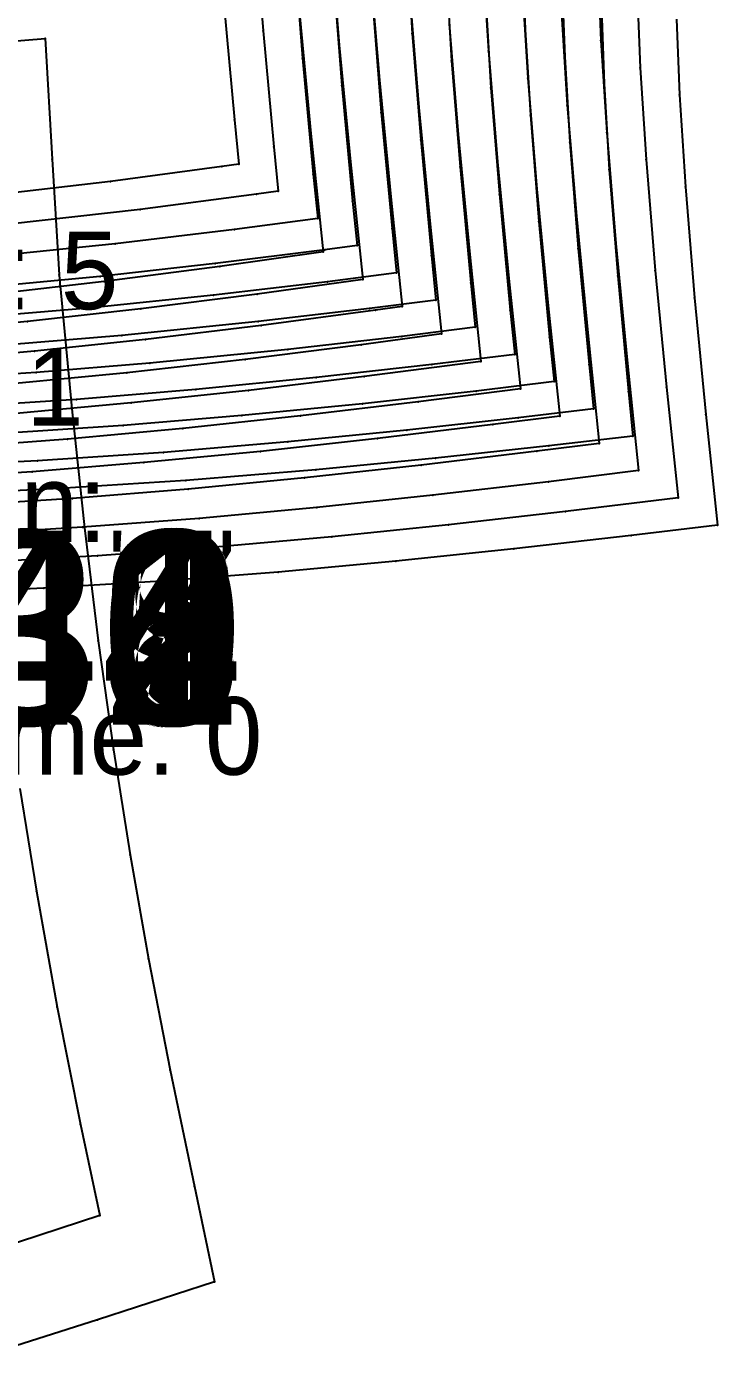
# Model space of a CAD drawing. Extents: x -2408 to 1029, y -526 to 2095.
# Drawn here: x 222 to 311.1, y 587.3 to 758.6 of the extents above; entities that cross this region are included whole.
import ezdxf

# ---------------------------------------------------------------- set-up
doc = ezdxf.new("R2010")
doc.units = 0
doc.layers.add('TEXT', color=7, linetype='Continuous')

# ---------------------------------------------------------------- blocks, each defined once
blk = doc.blocks.new(' -30')
at = {"layer": '1'}
blk.add_lwpolyline([(-163.454082, 298.815083), (-162.016418, 283.780372), (-160.436096, 268.558598), (-173.768204, 266.649445), (-188.667498, 264.712024), (-203.19989, 263.048262), (-216.107723, 261.813037), (-229.421255, 260.78349), (-243.263953, 259.962451), (-257.471019, 259.367945), (-272.871859, 258.980271), (-288.252151, 258.829027), (-303.657875, 258.883488), (-319.057422, 259.1144), (-334.458205, 259.495196), (-349.768717, 259.996987)], dxfattribs=at)
at = {"layer": '14'}
blk.add_lwpolyline([(-173.270542, 300.511935), (-171.882557, 285.575774), (-171.312866, 279.854584), (-173.497036, 279.543347), (-187.889222, 277.624262), (-204.537502, 275.677619), (-215.577614, 274.602795), (-228.63946, 273.564135), (-243.901694, 272.646423), (-259.179873, 272.019393), (-274.610629, 271.65346), (-291.307569, 271.525076), (-306.589246, 271.6156), (-321.870087, 271.876495), (-337.149428, 272.281161), (-352.426916, 272.803001)], dxfattribs=at)
at = {"layer": '2'}
for p in [(-171.312866, 279.854584), (-160.436096, 268.558598)]:
    blk.add_point(p, dxfattribs=at)
at = {"layer": '3'}
for p in [(-171.882557, 285.575774), (-162.016418, 283.780372), (-173.497036, 279.543347), (-187.889222, 277.624262), (-173.768204, 266.649445), (-188.667498, 264.712024)]:
    blk.add_point(p, dxfattribs=at)
blk = doc.blocks.new('0-30')
at = {"layer": '1'}
blk.add_lwpolyline([(121.456626, 429.819429), (136.678343, 431.063042), (137.558309, 415.479329), (138.502381, 400.570461), (138.607292, 398.990021), (138.588638, 399.184914), (140.105796, 383.328196), (141.745554, 367.991906), (143.528459, 353.397711), (145.486578, 339.360978), (147.62237, 325.828887), (149.988905, 312.443629), (152.790884, 298.070413), (155.928115, 283.08784), (158.508987, 270.793648), (143.423201, 265.894601), (128.920838, 261.314045)], dxfattribs=at)
at = {"layer": '14'}
blk.add_lwpolyline([(133.409665, 334.373531), (135.537461, 321.13922), (138.241789, 306.218899), (141.249564, 291.067394), (143.738632, 279.344997), (130.682196, 275.083931)], dxfattribs=at)
at = {"layer": '2'}
for p in [(136.678343, 431.063042), (138.607292, 398.990021), (143.738632, 279.344997), (158.508987, 270.793648)]:
    blk.add_point(p, dxfattribs=at)
at = {"layer": '3'}
for p in [(137.558309, 415.479329), (138.502381, 400.570461), (138.588638, 399.184914), (140.105796, 383.328196), (141.745554, 367.991906), (143.528459, 353.397711), (145.486578, 339.360978), (147.62237, 325.828887), (135.537461, 321.13922), (149.988905, 312.443629), (138.241789, 306.218899), (152.790884, 298.070413), (141.249564, 291.067394), (155.928115, 283.08784), (143.423201, 265.894601)]:
    blk.add_point(p, dxfattribs=at)
at = {"layer": '4'}
blk.add_point((138.588638, 399.184914), dxfattribs=at)
at = {"layer": '1'}
for s, p in [('Category: 5', (76.990826, 396.158981)), ('Quantity: 1', (76.990826, 381.158981)), ('Annotation: ', (76.990826, 366.158981)), ('Piece Name: 0', (76.990826, 336.158981))]:
    blk.add_text(s, height=10, dxfattribs=at).set_placement(p)
at = {"layer": 'TEXT', "color": 7}
blk.add_text('g09-30', height=25, dxfattribs=at).set_placement((58.23, 342.61))
blk = doc.blocks.new(' -31')
at = {"layer": '1'}
blk.add_lwpolyline([(-159.505086, 309.225532), (-158.364278, 295.179276), (-156.923783, 280.141077), (-155.34255, 264.988613), (-168.96676, 263.096227), (-183.940818, 261.203966), (-198.581317, 259.566592), (-212.384872, 258.273596), (-226.352458, 257.223109), (-240.336739, 256.419421), (-255.126157, 255.825471), (-270.164629, 255.467386), (-285.251046, 255.329408), (-300.293742, 255.386478), (-315.345961, 255.613307), (-330.384005, 255.985714), (-345.867439, 256.497014), (-360.898203, 257.092448)], dxfattribs=at)
at = {"layer": '14'}
blk.add_lwpolyline([(-169.285467, 310.702537), (-168.19054, 297.006751), (-166.80255, 282.070584), (-166.232853, 276.349373), (-169.030517, 275.960264), (-184.036003, 274.012092), (-200.913119, 272.094213), (-212.156456, 271.031151), (-227.563698, 269.864774), (-242.994224, 269.007249), (-258.438914, 268.43259), (-274.469515, 268.107542), (-290.377555, 268.028432), (-305.823296, 268.152585), (-321.267783, 268.447564), (-336.710409, 268.887078), (-352.150871, 269.444846)], dxfattribs=at)
at = {"layer": '2'}
for p in [(-166.232853, 276.349373), (-155.34255, 264.988613)]:
    blk.add_point(p, dxfattribs=at)
at = {"layer": '3'}
for p in [(-168.19054, 297.006751), (-158.364278, 295.179276), (-166.80255, 282.070584), (-156.923783, 280.141077), (-169.030517, 275.960264), (-184.036003, 274.012092), (-168.96676, 263.096227), (-183.940818, 261.203966), (-198.581317, 259.566592)]:
    blk.add_point(p, dxfattribs=at)
blk = doc.blocks.new('0-31')
at = {"layer": '1'}
blk.add_lwpolyline([(121.456626, 429.819429), (136.678343, 431.063042), (137.558309, 415.479329), (138.502381, 400.570461), (138.607292, 398.990021), (138.588638, 399.184914), (140.105796, 383.328196), (141.745554, 367.991906), (143.528459, 353.397711), (145.486578, 339.360978), (147.62237, 325.828887), (149.988905, 312.443629), (152.790884, 298.070413), (155.928115, 283.08784), (158.508987, 270.793648), (143.423201, 265.894601), (128.920838, 261.314045)], dxfattribs=at)
at = {"layer": '14'}
blk.add_lwpolyline([(133.409665, 334.373531), (135.537461, 321.13922), (138.241789, 306.218899), (141.249564, 291.067394), (143.738632, 279.344997), (130.682196, 275.083931)], dxfattribs=at)
at = {"layer": '2'}
for p in [(136.678343, 431.063042), (138.607292, 398.990021), (143.738632, 279.344997), (158.508987, 270.793648)]:
    blk.add_point(p, dxfattribs=at)
at = {"layer": '3'}
for p in [(137.558309, 415.479329), (138.502381, 400.570461), (138.588638, 399.184914), (140.105796, 383.328196), (141.745554, 367.991906), (143.528459, 353.397711), (145.486578, 339.360978), (147.62237, 325.828887), (135.537461, 321.13922), (149.988905, 312.443629), (138.241789, 306.218899), (152.790884, 298.070413), (141.249564, 291.067394), (155.928115, 283.08784), (143.423201, 265.894601)]:
    blk.add_point(p, dxfattribs=at)
at = {"layer": '4'}
blk.add_point((138.588638, 399.184914), dxfattribs=at)
at = {"layer": '1'}
for s, p in [('Category: 5', (76.990826, 396.158981)), ('Quantity: 1', (76.990826, 381.158981)), ('Annotation: ', (76.990826, 366.158981)), ('Piece Name: 0', (76.990826, 336.158981))]:
    blk.add_text(s, height=10, dxfattribs=at).set_placement(p)
at = {"layer": 'TEXT', "color": 7}
blk.add_text('g09-31', height=25, dxfattribs=at).set_placement((58.23, 342.61))
blk = doc.blocks.new(' -32')
at = {"layer": '1'}
blk.add_lwpolyline([(-154.369897, 304.961465), (-153.193956, 290.668181), (-151.742337, 275.636033), (-150.263939, 261.496391), (-153.708571, 261.013471), (-168.450219, 259.053157), (-183.336008, 257.243767), (-197.687022, 255.719759), (-211.804536, 254.470482), (-225.623599, 253.502201), (-240.282478, 252.738995), (-255.401476, 252.205891), (-270.583031, 251.904495), (-285.785296, 251.817501), (-300.969366, 251.923397), (-316.087234, 252.196246), (-331.265782, 252.614597), (-346.297519, 253.148879)], dxfattribs=at)
at = {"layer": '14'}
blk.add_lwpolyline([(-164.205472, 307.19735), (-163.110545, 293.501554), (-161.722555, 278.565384), (-161.152859, 272.844181), (-171.884485, 271.426653), (-187.269534, 269.579546), (-202.023873, 268.052843), (-217.265928, 266.790779), (-232.533419, 265.831239), (-247.818624, 265.150875), (-263.114051, 264.726334), (-279.247417, 264.530002), (-294.542984, 264.557211), (-309.835729, 264.767), (-325.125695, 265.134635), (-340.412701, 265.635379), (-355.696637, 266.244498)], dxfattribs=at)
at = {"layer": '2'}
for p in [(-161.152859, 272.844181), (-150.263939, 261.496391)]:
    blk.add_point(p, dxfattribs=at)
at = {"layer": '3'}
for p in [(-163.110545, 293.501554), (-153.193956, 290.668181), (-161.722555, 278.565384), (-151.742337, 275.636033), (-171.884485, 271.426653), (-187.269534, 269.579546), (-153.708571, 261.013471), (-168.450219, 259.053157), (-183.336008, 257.243767), (-197.687022, 255.719759)]:
    blk.add_point(p, dxfattribs=at)
blk = doc.blocks.new('0-32')
at = {"layer": '1'}
blk.add_lwpolyline([(121.456626, 429.819429), (136.678343, 431.063042), (137.558309, 415.479329), (138.502381, 400.570461), (138.607292, 398.990021), (138.588638, 399.184952), (140.105796, 383.328196), (141.745554, 367.991906), (143.528459, 353.397711), (145.486578, 339.360978), (147.62237, 325.828887), (149.988905, 312.443629), (152.790884, 298.070413), (155.928115, 283.08784), (158.508987, 270.793648), (143.423201, 265.894601), (128.920838, 261.314045)], dxfattribs=at)
at = {"layer": '14'}
blk.add_lwpolyline([(133.409665, 334.373531), (135.537461, 321.13922), (138.241789, 306.218899), (141.249564, 291.067394), (143.738632, 279.344997), (130.682196, 275.083931)], dxfattribs=at)
at = {"layer": '2'}
for p in [(136.678343, 431.063042), (138.607292, 398.990021), (143.738632, 279.344997), (158.508987, 270.793648)]:
    blk.add_point(p, dxfattribs=at)
at = {"layer": '3'}
for p in [(137.558309, 415.479329), (138.502381, 400.570461), (138.588638, 399.184952), (140.105796, 383.328196), (141.745554, 367.991906), (143.528459, 353.397711), (145.486578, 339.360978), (147.62237, 325.828887), (135.537461, 321.13922), (149.988905, 312.443629), (138.241789, 306.218899), (152.790884, 298.070413), (141.249564, 291.067394), (155.928115, 283.08784), (143.423201, 265.894601)]:
    blk.add_point(p, dxfattribs=at)
at = {"layer": '4'}
blk.add_point((138.588638, 399.184952), dxfattribs=at)
at = {"layer": '1'}
for s, p in [('Category: 5', (76.990826, 396.158981)), ('Quantity: 1', (76.990826, 381.158981)), ('Annotation: ', (76.990826, 366.158981)), ('Piece Name: 0', (76.990826, 336.158981))]:
    blk.add_text(s, height=10, dxfattribs=at).set_placement(p)
at = {"layer": 'TEXT', "color": 7}
blk.add_text('g09-32', height=25, dxfattribs=at).set_placement((58.23, 342.61))
blk = doc.blocks.new(' -33')
at = {"layer": '1'}
blk.add_lwpolyline([(-149.289863, 301.455777), (-148.1137, 287.160171), (-146.661804, 272.125559), (-145.182409, 257.976665), (-155.548079, 256.566324), (-170.503107, 254.684264), (-185.783142, 252.961854), (-200.115176, 251.589704), (-214.32995, 250.479434), (-229.089173, 249.582842), (-244.157703, 248.92773), (-259.464515, 248.511474), (-274.625652, 248.320708), (-289.938199, 248.329859), (-305.373061, 248.52567), (-320.68117, 248.884136), (-336.02926, 249.383467), (-351.329189, 249.996009)], dxfattribs=at)
at = {"layer": '14'}
blk.add_lwpolyline([(-159.125473, 303.692122), (-158.030542, 289.996333), (-156.64255, 275.060176), (-156.072855, 269.338989), (-160.223615, 268.786764), (-174.358701, 267.027997), (-189.189198, 265.377344), (-202.928383, 264.082616), (-218.663792, 262.907266), (-234.422247, 262.035139), (-250.195302, 261.442392), (-265.974819, 261.105171), (-283.202944, 261.000957), (-299.78551, 261.135663), (-315.557862, 261.451939), (-331.32772, 261.92457), (-347.094884, 262.526912)], dxfattribs=at)
at = {"layer": '2'}
for p in [(-156.072855, 269.338989), (-145.182409, 257.976665)]:
    blk.add_point(p, dxfattribs=at)
at = {"layer": '3'}
for p in [(-158.030542, 289.996333), (-148.1137, 287.160171), (-156.64255, 275.060176), (-146.661804, 272.125559), (-160.223615, 268.786764), (-174.358701, 267.027997), (-189.189198, 265.377344), (-155.548079, 256.566324), (-170.503107, 254.684264), (-185.783142, 252.961854)]:
    blk.add_point(p, dxfattribs=at)
blk = doc.blocks.new('0-33')
at = {"layer": '1'}
blk.add_lwpolyline([(121.456626, 429.819429), (136.678343, 431.063042), (137.558309, 415.479329), (138.502381, 400.570461), (138.607292, 398.990021), (138.588638, 399.184914), (140.105796, 383.328196), (141.745554, 367.991906), (143.528459, 353.397711), (145.486578, 339.360978), (147.62237, 325.828887), (149.988905, 312.443629), (152.790884, 298.070413), (155.928115, 283.08784), (158.508987, 270.793648), (143.423201, 265.894601), (128.920838, 261.314045)], dxfattribs=at)
at = {"layer": '14'}
blk.add_lwpolyline([(133.409665, 334.373531), (135.537461, 321.13922), (138.241789, 306.218899), (141.249564, 291.067394), (143.738632, 279.344997), (130.682196, 275.083931)], dxfattribs=at)
at = {"layer": '2'}
for p in [(136.678343, 431.063042), (138.607292, 398.990021), (143.738632, 279.344997), (158.508987, 270.793648)]:
    blk.add_point(p, dxfattribs=at)
at = {"layer": '3'}
for p in [(137.558309, 415.479329), (138.502381, 400.570461), (138.588638, 399.184914), (140.105796, 383.328196), (141.745554, 367.991906), (143.528459, 353.397711), (145.486578, 339.360978), (147.62237, 325.828887), (135.537461, 321.13922), (149.988905, 312.443629), (138.241789, 306.218899), (152.790884, 298.070413), (141.249564, 291.067394), (155.928115, 283.08784), (143.423201, 265.894601)]:
    blk.add_point(p, dxfattribs=at)
at = {"layer": '4'}
blk.add_point((138.588638, 399.184914), dxfattribs=at)
at = {"layer": '1'}
for s, p in [('Category: 5', (76.990826, 396.158981)), ('Quantity: 1', (76.990826, 381.158981)), ('Annotation: ', (76.990826, 366.158981)), ('Piece Name: 0', (76.990826, 336.158981))]:
    blk.add_text(s, height=10, dxfattribs=at).set_placement(p)
at = {"layer": 'TEXT', "color": 7}
blk.add_text('g09-33', height=25, dxfattribs=at).set_placement((58.23, 342.61))
blk = doc.blocks.new(' -34')
at = {"layer": '1'}
blk.add_lwpolyline([(-144.209831, 297.949718), (-143.033466, 283.649885), (-141.580909, 268.610875), (-140.094604, 254.406013), (-155.154587, 252.465787), (-170.09205, 250.67997), (-185.206604, 249.065115), (-199.566498, 247.759907), (-213.34521, 246.746862), (-227.741584, 245.937522), (-243.019098, 245.327724), (-258.463214, 244.946252), (-273.67236, 244.784969), (-289.120931, 244.822659), (-304.256387, 245.040184), (-319.700006, 245.427495), (-334.747222, 245.942588), (-350.182194, 246.587652)], dxfattribs=at)
at = {"layer": '14'}
blk.add_lwpolyline([(-154.045475, 300.186939), (-152.950549, 286.491151), (-151.562558, 271.554989), (-150.992861, 265.833778), (-159.889948, 264.691694), (-174.572395, 262.955322), (-190.269998, 261.322128), (-206.155078, 259.980263), (-222.066846, 258.950753), (-237.997576, 258.2106), (-253.93924, 257.736822), (-269.884111, 257.506427), (-285.433026, 257.495374), (-301.250033, 257.685547), (-317.185695, 258.059723), (-333.118419, 258.589917), (-349.048059, 259.248839)], dxfattribs=at)
at = {"layer": '2'}
for p in [(-150.992861, 265.833778), (-140.094604, 254.406013)]:
    blk.add_point(p, dxfattribs=at)
at = {"layer": '3'}
for p in [(-152.950549, 286.491151), (-143.033466, 283.649885), (-151.562558, 271.554989), (-141.580909, 268.610875), (-159.889948, 264.691694), (-174.572395, 262.955322), (-190.269998, 261.322128), (-155.154587, 252.465787), (-170.09205, 250.67997), (-185.206604, 249.065115)]:
    blk.add_point(p, dxfattribs=at)
blk = doc.blocks.new('0-34')
at = {"layer": '1'}
blk.add_lwpolyline([(121.456626, 429.819429), (136.678343, 431.063042), (137.558309, 415.479329), (138.502381, 400.570461), (138.607292, 398.990021), (138.588638, 399.184914), (140.105796, 383.328196), (141.745554, 367.991906), (143.528459, 353.397711), (145.486578, 339.360978), (147.62237, 325.828887), (149.988905, 312.443629), (152.790884, 298.070413), (155.928115, 283.08784), (158.508987, 270.793648), (143.423201, 265.894601), (128.920838, 261.314045)], dxfattribs=at)
at = {"layer": '14'}
blk.add_lwpolyline([(133.409665, 334.373531), (135.537461, 321.13922), (138.241789, 306.218899), (141.249564, 291.067394), (143.738632, 279.344997), (130.682196, 275.083931)], dxfattribs=at)
at = {"layer": '2'}
for p in [(136.678343, 431.063042), (138.607292, 398.990021), (143.738632, 279.344997), (158.508987, 270.793648)]:
    blk.add_point(p, dxfattribs=at)
at = {"layer": '3'}
for p in [(137.558309, 415.479329), (138.502381, 400.570461), (138.588638, 399.184914), (140.105796, 383.328196), (141.745554, 367.991906), (143.528459, 353.397711), (145.486578, 339.360978), (147.62237, 325.828887), (135.537461, 321.13922), (149.988905, 312.443629), (138.241789, 306.218899), (152.790884, 298.070413), (141.249564, 291.067394), (155.928115, 283.08784), (143.423201, 265.894601)]:
    blk.add_point(p, dxfattribs=at)
at = {"layer": '4'}
blk.add_point((138.588638, 399.184914), dxfattribs=at)
at = {"layer": '1'}
for s, p in [('Category: 5', (76.990826, 396.158981)), ('Quantity: 1', (76.990826, 381.158981)), ('Annotation: ', (76.990826, 366.158981)), ('Piece Name: 0', (76.990826, 336.158981))]:
    blk.add_text(s, height=10, dxfattribs=at).set_placement(p)
at = {"layer": 'TEXT', "color": 7}
blk.add_text('g09-34', height=25, dxfattribs=at).set_placement((58.23, 342.61))
blk = doc.blocks.new(' -35')
at = {"layer": '1'}
blk.add_lwpolyline([(-139.886102, 306.296855), (-139.129792, 294.443996), (-137.953181, 280.141638), (-136.500322, 265.099971), (-135.013094, 250.886536), (-148.183816, 249.209995), (-163.34766, 247.40342), (-178.555418, 245.770497), (-193.423369, 244.402106), (-207.70003, 243.334547), (-222.606377, 242.480514), (-237.875071, 241.853892), (-253.315107, 241.450995), (-268.624313, 241.263922), (-284.069524, 241.274969), (-299.213988, 241.469519), (-314.654661, 241.840707), (-329.710947, 242.348231), (-345.142515, 242.992943), (-360.569549, 243.738312)], dxfattribs=at)
at = {"layer": '14'}
blk.add_lwpolyline([(-149.62515, 307.705394), (-148.965471, 296.681728), (-147.870544, 282.985942), (-146.482553, 268.049785), (-145.912857, 262.328587), (-154.488624, 261.244094), (-168.833967, 259.566513), (-186.415748, 257.760559), (-201.040658, 256.536337), (-216.948158, 255.498262), (-232.874408, 254.742649), (-248.812289, 254.247945), (-264.754454, 253.992604), (-280.880338, 253.956486), (-296.723777, 254.127276), (-312.656107, 254.489153), (-328.585212, 255.014754), (-344.511006, 255.67678), (-360.433178, 256.447924)], dxfattribs=at)
at = {"layer": '2'}
for p in [(-145.912857, 262.328587), (-135.013094, 250.886536)]:
    blk.add_point(p, dxfattribs=at)
at = {"layer": '3'}
for p in [(-148.965471, 296.681728), (-139.129792, 294.443996), (-147.870544, 282.985942), (-137.953181, 280.141638), (-146.482553, 268.049785), (-136.500322, 265.099971), (-154.488624, 261.244094), (-168.833967, 259.566513), (-186.415748, 257.760559), (-148.183816, 249.209995), (-163.34766, 247.40342), (-178.555418, 245.770497), (-193.423369, 244.402106)]:
    blk.add_point(p, dxfattribs=at)
blk = doc.blocks.new('0-35')
at = {"layer": '1'}
blk.add_lwpolyline([(121.456626, 429.819429), (136.678343, 431.063042), (137.558309, 415.479329), (138.502381, 400.570461), (138.607292, 398.990021), (138.588638, 399.184914), (140.105796, 383.328196), (141.745554, 367.991906), (143.528459, 353.397711), (145.486578, 339.360978), (147.62237, 325.828887), (149.988905, 312.443629), (152.790884, 298.070413), (155.928115, 283.08784), (158.508987, 270.793648), (143.423201, 265.894601), (128.920838, 261.314045)], dxfattribs=at)
at = {"layer": '14'}
blk.add_lwpolyline([(133.409665, 334.373531), (135.537461, 321.13922), (138.241789, 306.218899), (141.249564, 291.067394), (143.738632, 279.344997), (130.682196, 275.083931)], dxfattribs=at)
at = {"layer": '2'}
for p in [(136.678343, 431.063042), (138.607292, 398.990021), (143.738632, 279.344997), (158.508987, 270.793648)]:
    blk.add_point(p, dxfattribs=at)
at = {"layer": '3'}
for p in [(137.558309, 415.479329), (138.502381, 400.570461), (138.588638, 399.184914), (140.105796, 383.328196), (141.745554, 367.991906), (143.528459, 353.397711), (145.486578, 339.360978), (147.62237, 325.828887), (135.537461, 321.13922), (149.988905, 312.443629), (138.241789, 306.218899), (152.790884, 298.070413), (141.249564, 291.067394), (155.928115, 283.08784), (143.423201, 265.894601)]:
    blk.add_point(p, dxfattribs=at)
at = {"layer": '4'}
blk.add_point((138.588638, 399.184914), dxfattribs=at)
at = {"layer": '1'}
for s, p in [('Category: 5', (76.990826, 396.158981)), ('Quantity: 1', (76.990826, 381.158981)), ('Annotation: ', (76.990826, 366.158981)), ('Piece Name: 0', (76.990826, 336.158981))]:
    blk.add_text(s, height=10, dxfattribs=at).set_placement(p)
at = {"layer": 'TEXT', "color": 7}
blk.add_text('g09-35', height=25, dxfattribs=at).set_placement((58.23, 342.61))
blk = doc.blocks.new(' -36')
at = {"layer": '1'}
blk.add_lwpolyline([(-134.806107, 302.791637), (-134.049793, 290.938792), (-132.873163, 276.636424), (-131.420318, 261.594737), (-129.930525, 247.356567), (-138.570311, 246.265114), (-153.43669, 244.482467), (-168.547746, 242.816848), (-183.553624, 241.367204), (-197.968038, 240.204386), (-212.494343, 239.281362), (-227.553251, 238.56932), (-242.984668, 238.071787), (-258.057404, 237.794367), (-273.530172, 237.708608), (-288.605063, 237.810626), (-303.923887, 238.095778), (-318.992565, 238.538278), (-334.219421, 239.124982), (-349.278421, 239.819537)], dxfattribs=at)
at = {"layer": '14'}
blk.add_lwpolyline([(-144.545154, 304.200206), (-143.885473, 293.176541), (-142.790545, 279.480752), (-141.402557, 264.544584), (-140.832863, 258.823376), (-150.317204, 257.645843), (-164.997867, 255.964856), (-182.79132, 254.177153), (-197.433485, 252.977184), (-213.506301, 251.948596), (-229.597429, 251.199497), (-245.700077, 250.708956), (-261.807222, 250.456054), (-278.509738, 250.422894), (-293.588987, 250.585537), (-309.685441, 250.95273), (-325.778396, 251.493127), (-341.867605, 252.178226), (-357.952893, 252.979528)], dxfattribs=at)
at = {"layer": '2'}
for p in [(-140.832863, 258.823376), (-129.930525, 247.356567)]:
    blk.add_point(p, dxfattribs=at)
at = {"layer": '3'}
for p in [(-143.885473, 293.176541), (-134.049793, 290.938792), (-142.790545, 279.480752), (-132.873163, 276.636424), (-141.402557, 264.544584), (-131.420318, 261.594737), (-150.317204, 257.645843), (-164.997867, 255.964856), (-182.79132, 254.177153), (-197.433485, 252.977184), (-138.570311, 246.265114), (-153.43669, 244.482467), (-168.547746, 242.816848), (-197.968038, 240.204386), (-183.553624, 241.367204)]:
    blk.add_point(p, dxfattribs=at)
blk = doc.blocks.new('0-36')
at = {"layer": '1'}
blk.add_lwpolyline([(121.456626, 429.819429), (136.678343, 431.063042), (137.558309, 415.479329), (138.502381, 400.570461), (138.607292, 398.990021), (138.588638, 399.184914), (140.105796, 383.328196), (141.745554, 367.991906), (143.528459, 353.397711), (145.486578, 339.360978), (147.62237, 325.828887), (149.988905, 312.443629), (152.790884, 298.070413), (155.928115, 283.08784), (158.508987, 270.793648), (143.423201, 265.894601), (128.920838, 261.314045)], dxfattribs=at)
at = {"layer": '14'}
blk.add_lwpolyline([(133.409665, 334.373531), (135.537461, 321.13922), (138.241789, 306.218899), (141.249564, 291.067394), (143.738632, 279.344997), (130.682196, 275.083931)], dxfattribs=at)
at = {"layer": '2'}
for p in [(136.678343, 431.063042), (138.607292, 398.990021), (143.738632, 279.344997), (158.508987, 270.793648)]:
    blk.add_point(p, dxfattribs=at)
at = {"layer": '3'}
for p in [(137.558309, 415.479329), (138.502381, 400.570461), (138.588638, 399.184914), (140.105796, 383.328196), (141.745554, 367.991906), (143.528459, 353.397711), (145.486578, 339.360978), (147.62237, 325.828887), (135.537461, 321.13922), (149.988905, 312.443629), (138.241789, 306.218899), (152.790884, 298.070413), (141.249564, 291.067394), (155.928115, 283.08784), (143.423201, 265.894601)]:
    blk.add_point(p, dxfattribs=at)
at = {"layer": '4'}
blk.add_point((138.588638, 399.184914), dxfattribs=at)
at = {"layer": '1'}
for s, p in [('Category: 5', (76.990826, 396.158981)), ('Quantity: 1', (76.990826, 381.158981)), ('Annotation: ', (76.990826, 366.158981)), ('Piece Name: 0', (76.990826, 336.158981))]:
    blk.add_text(s, height=10, dxfattribs=at).set_placement(p)
at = {"layer": 'TEXT', "color": 7}
blk.add_text('g09-36', height=25, dxfattribs=at).set_placement((58.23, 342.61))
blk = doc.blocks.new(' -37')
at = {"layer": '1'}
blk.add_lwpolyline([(-129.725852, 299.281603), (-128.969738, 287.432878), (-127.792769, 273.126968), (-126.339501, 258.081565), (-124.848623, 243.833447), (-132.902597, 242.83007), (-147.815277, 241.063317), (-162.845153, 239.418607), (-177.861629, 237.967491), (-192.76397, 236.759187), (-207.819563, 235.797054), (-222.888971, 235.077212), (-238.295454, 234.568414), (-253.378787, 234.274336), (-268.404967, 234.16699), (-283.49094, 234.240524), (-298.806344, 234.499671), (-313.886493, 234.923621), (-329.108117, 235.499975), (-344.17805, 236.194615), (-359.495093, 237.001945)], dxfattribs=at)
at = {"layer": '14'}
blk.add_lwpolyline([(-139.465151, 300.694981), (-138.805472, 289.67131), (-137.710544, 275.975522), (-136.322554, 261.039368), (-135.752859, 255.318184), (-146.420053, 254.017869), (-161.339272, 252.346026), (-176.877599, 250.800627), (-192.274008, 249.529257), (-208.342578, 248.491048), (-224.429376, 247.72602), (-240.528111, 247.214412), (-256.632188, 246.936475), (-273.912031, 246.875687), (-289.018482, 247.014346), (-305.112116, 247.361918), (-321.201719, 247.892464), (-337.287339, 248.577004), (-353.368721, 249.386542)], dxfattribs=at)
at = {"layer": '2'}
for p in [(-135.752859, 255.318184), (-124.848623, 243.833447)]:
    blk.add_point(p, dxfattribs=at)
at = {"layer": '3'}
for p in [(-138.805472, 289.67131), (-128.969738, 287.432878), (-137.710544, 275.975522), (-127.792769, 273.126968), (-136.322554, 261.039368), (-126.339501, 258.081565), (-146.420053, 254.017869), (-161.339272, 252.346026), (-176.877599, 250.800627), (-192.274008, 249.529257), (-132.902597, 242.83007), (-147.815277, 241.063317), (-162.845153, 239.418607), (-192.76397, 236.759187), (-177.861629, 237.967491)]:
    blk.add_point(p, dxfattribs=at)
blk = doc.blocks.new('0-37')
at = {"layer": '1'}
blk.add_lwpolyline([(121.456626, 429.819429), (136.678343, 431.063042), (137.558309, 415.479329), (138.502381, 400.570461), (138.607292, 398.990021), (138.588638, 399.184914), (140.105796, 383.328196), (141.745554, 367.991906), (143.528459, 353.397711), (145.486578, 339.360978), (147.62237, 325.828887), (149.988905, 312.443629), (152.790884, 298.070413), (155.928115, 283.08784), (158.508987, 270.793648), (143.423201, 265.894601), (128.920838, 261.314045)], dxfattribs=at)
at = {"layer": '14'}
blk.add_lwpolyline([(133.409665, 334.373531), (135.537461, 321.13922), (138.241789, 306.218899), (141.249564, 291.067394), (143.738632, 279.344997), (130.682196, 275.083931)], dxfattribs=at)
at = {"layer": '2'}
for p in [(136.678343, 431.063042), (138.607292, 398.990021), (143.738632, 279.344997), (158.508987, 270.793648)]:
    blk.add_point(p, dxfattribs=at)
at = {"layer": '3'}
for p in [(137.558309, 415.479329), (138.502381, 400.570461), (138.588638, 399.184914), (140.105796, 383.328196), (141.745554, 367.991906), (143.528459, 353.397711), (145.486578, 339.360978), (147.62237, 325.828887), (135.537461, 321.13922), (149.988905, 312.443629), (138.241789, 306.218899), (152.790884, 298.070413), (141.249564, 291.067394), (155.928115, 283.08784), (143.423201, 265.894601)]:
    blk.add_point(p, dxfattribs=at)
at = {"layer": '4'}
blk.add_point((138.588638, 399.184914), dxfattribs=at)
at = {"layer": '1'}
for s, p in [('Category: 5', (76.990826, 396.158981)), ('Quantity: 1', (76.990826, 381.158981)), ('Annotation: ', (76.990826, 366.158981)), ('Piece Name: 0', (76.990826, 336.158981))]:
    blk.add_text(s, height=10, dxfattribs=at).set_placement(p)
at = {"layer": 'TEXT', "color": 7}
blk.add_text('g09-37', height=25, dxfattribs=at).set_placement((58.23, 342.61))
blk = doc.blocks.new(' -38')
at = {"layer": '1'}
blk.add_lwpolyline([(-125.045996, 305.55323), (-124.646099, 295.781053), (-123.889788, 283.928371), (-122.71314, 269.625859), (-121.260281, 254.58402), (-119.770031, 240.341415), (-131.405594, 238.912487), (-146.292283, 237.186881), (-161.263516, 235.597447), (-176.41555, 234.192127), (-191.493505, 233.033374), (-206.683053, 232.119084), (-221.737434, 231.444546), (-236.947153, 230.977241), (-252.263757, 230.705862), (-267.480401, 230.620363), (-283.221517, 230.72439), (-298.095969, 231.001858), (-313.306125, 231.453257), (-328.724376, 232.067042), (-343.923283, 232.801981), (-359.254808, 233.646514)], dxfattribs=at)
at = {"layer": '14'}
blk.add_lwpolyline([(-134.736253, 306.878196), (-134.385155, 297.189808), (-133.725474, 286.166143), (-132.630545, 272.470356), (-131.242553, 257.534186), (-130.672855, 251.812973), (-140.714414, 250.602847), (-155.394026, 248.969688), (-170.92207, 247.425283), (-186.255913, 246.14239), (-202.486594, 245.070471), (-218.7361, 244.272098), (-234.99825, 243.727967), (-251.266861, 243.418773), (-267.535751, 243.325212), (-283.064163, 243.423407), (-299.726602, 243.743404), (-315.980931, 244.257619), (-332.230671, 244.940605), (-348.475948, 245.761698)], dxfattribs=at)
at = {"layer": '2'}
for p in [(-130.672855, 251.812973), (-119.770031, 240.341415)]:
    blk.add_point(p, dxfattribs=at)
at = {"layer": '3'}
for p in [(-134.385155, 297.189808), (-124.646099, 295.781053), (-133.725474, 286.166143), (-123.889788, 283.928371), (-132.630545, 272.470356), (-122.71314, 269.625859), (-131.242553, 257.534186), (-121.260281, 254.58402), (-140.714414, 250.602847), (-155.394026, 248.969688), (-170.92207, 247.425283), (-186.255913, 246.14239), (-131.405594, 238.912487), (-146.292283, 237.186881), (-161.263516, 235.597447), (-191.493505, 233.033374), (-176.41555, 234.192127)]:
    blk.add_point(p, dxfattribs=at)
blk = doc.blocks.new('0-38')
at = {"layer": '1'}
blk.add_lwpolyline([(121.456626, 429.819429), (136.678343, 431.063042), (137.558309, 415.479329), (138.502381, 400.570461), (138.607292, 398.990021), (138.588638, 399.184914), (140.105796, 383.328196), (141.745554, 367.991906), (143.528459, 353.397711), (145.486578, 339.360978), (147.62237, 325.828887), (149.988905, 312.443629), (152.790884, 298.070413), (155.928115, 283.08784), (158.508987, 270.793648), (143.423201, 265.894601), (128.920838, 261.314045)], dxfattribs=at)
at = {"layer": '14'}
blk.add_lwpolyline([(133.409665, 334.373531), (135.537461, 321.13922), (138.241789, 306.218899), (141.249564, 291.067394), (143.738632, 279.344997), (130.682196, 275.083931)], dxfattribs=at)
at = {"layer": '2'}
for p in [(136.678343, 431.063042), (138.607292, 398.990021), (143.738632, 279.344997), (158.508987, 270.793648)]:
    blk.add_point(p, dxfattribs=at)
at = {"layer": '3'}
for p in [(137.558309, 415.479329), (138.502381, 400.570461), (138.588638, 399.184914), (140.105796, 383.328196), (141.745554, 367.991906), (143.528459, 353.397711), (145.486578, 339.360978), (147.62237, 325.828887), (135.537461, 321.13922), (149.988905, 312.443629), (138.241789, 306.218899), (152.790884, 298.070413), (141.249564, 291.067394), (155.928115, 283.08784), (143.423201, 265.894601)]:
    blk.add_point(p, dxfattribs=at)
at = {"layer": '4'}
blk.add_point((138.588638, 399.184914), dxfattribs=at)
at = {"layer": '1'}
for s, p in [('Category: 5', (76.990826, 396.158981)), ('Quantity: 1', (76.990826, 381.158981)), ('Annotation: ', (76.990826, 366.158981)), ('Piece Name: 0', (76.990826, 336.158981))]:
    blk.add_text(s, height=10, dxfattribs=at).set_placement(p)
at = {"layer": 'TEXT', "color": 7}
blk.add_text('g09-38', height=25, dxfattribs=at).set_placement((58.23, 342.61))
blk = doc.blocks.new(' -39')
at = {"layer": '1'}
blk.add_lwpolyline([(-119.966007, 302.048417), (-119.566144, 292.276634), (-118.809798, 280.423291), (-117.633191, 266.121346), (-116.180411, 251.080132), (-114.688721, 236.823578), (-129.21387, 235.074452), (-144.286499, 233.366975), (-159.325012, 231.824089), (-174.381808, 230.478986), (-189.564529, 229.361276), (-204.656353, 228.492047), (-219.817172, 227.843143), (-234.927285, 227.40199), (-250.405963, 227.144778), (-265.522311, 227.072712), (-280.556488, 227.176802), (-295.670474, 227.457406), (-310.780255, 227.907916), (-325.800826, 228.514159), (-340.89891, 229.258212), (-356.05892, 230.112318)], dxfattribs=at)
at = {"layer": '14'}
blk.add_lwpolyline([(-129.656254, 303.373002), (-129.305154, 293.684608), (-128.645475, 282.660936), (-127.550548, 268.965145), (-126.162558, 254.028983), (-125.592861, 248.307781), (-135.287115, 247.153078), (-149.649166, 245.568557), (-165.000548, 244.04412), (-181.051967, 242.692704), (-197.278495, 241.611285), (-213.523687, 240.797512), (-229.781782, 240.233044), (-246.04702, 239.89954), (-262.313638, 239.778658), (-278.419943, 239.852064), (-295.109558, 240.141689), (-311.361035, 240.63668), (-327.607567, 241.311907), (-343.849207, 242.135809), (-360.086012, 243.076827)], dxfattribs=at)
at = {"layer": '2'}
for p in [(-125.592861, 248.307781), (-114.688721, 236.823578)]:
    blk.add_point(p, dxfattribs=at)
at = {"layer": '3'}
for p in [(-129.305154, 293.684608), (-119.566144, 292.276634), (-128.645475, 282.660936), (-118.809798, 280.423291), (-127.550548, 268.965145), (-117.633191, 266.121346), (-126.162558, 254.028983), (-116.180411, 251.080132), (-135.287115, 247.153078), (-149.649166, 245.568557), (-165.000548, 244.04412), (-197.278495, 241.611285), (-181.051967, 242.692704), (-129.21387, 235.074452), (-144.286499, 233.366975), (-159.325012, 231.824089), (-174.381808, 230.478986), (-189.564529, 229.361276)]:
    blk.add_point(p, dxfattribs=at)
blk = doc.blocks.new('0-39')
at = {"layer": '1'}
blk.add_lwpolyline([(121.456626, 429.819429), (136.678343, 431.063042), (137.558309, 415.479329), (138.502381, 400.570461), (138.607292, 398.990021), (138.588638, 399.184914), (140.105796, 383.328196), (141.745554, 367.991906), (143.528459, 353.397711), (145.486578, 339.360978), (147.62237, 325.828887), (149.988905, 312.443629), (152.790884, 298.070413), (155.928115, 283.08784), (158.508987, 270.793648), (143.423201, 265.894601), (128.920838, 261.314045)], dxfattribs=at)
at = {"layer": '14'}
blk.add_lwpolyline([(133.409665, 334.373531), (135.537461, 321.13922), (138.241789, 306.218899), (141.249564, 291.067394), (143.738632, 279.344997), (130.682196, 275.083931)], dxfattribs=at)
at = {"layer": '2'}
for p in [(136.678343, 431.063042), (138.607292, 398.990021), (143.738632, 279.344997), (158.508987, 270.793648)]:
    blk.add_point(p, dxfattribs=at)
at = {"layer": '3'}
for p in [(137.558309, 415.479329), (138.502381, 400.570461), (138.588638, 399.184914), (140.105796, 383.328196), (141.745554, 367.991906), (143.528459, 353.397711), (145.486578, 339.360978), (147.62237, 325.828887), (135.537461, 321.13922), (149.988905, 312.443629), (138.241789, 306.218899), (152.790884, 298.070413), (141.249564, 291.067394), (155.928115, 283.08784), (143.423201, 265.894601)]:
    blk.add_point(p, dxfattribs=at)
at = {"layer": '4'}
blk.add_point((138.588638, 399.184914), dxfattribs=at)
at = {"layer": '1'}
for s, p in [('Category: 5', (76.990826, 396.158981)), ('Quantity: 1', (76.990826, 381.158981)), ('Annotation: ', (76.990826, 366.158981)), ('Piece Name: 0', (76.990826, 336.158981))]:
    blk.add_text(s, height=10, dxfattribs=at).set_placement(p)
at = {"layer": 'TEXT', "color": 7}
blk.add_text('g09-39', height=25, dxfattribs=at).set_placement((58.23, 342.61))
blk = doc.blocks.new(' -40')
at = {"layer": '1'}
blk.add_lwpolyline([(-114.885964, 298.541691), (-114.485981, 288.76837), (-113.72976, 276.917634), (-112.552935, 262.613457), (-111.099894, 247.569874), (-109.606695, 233.299084), (-120.718714, 231.970437), (-135.878831, 230.253311), (-151.086638, 228.667434), (-166.247526, 227.274196), (-181.281211, 226.113165), (-196.477338, 225.179362), (-211.493039, 224.478524), (-226.709385, 223.975287), (-241.930854, 223.663108), (-257.333499, 223.527116), (-272.55804, 223.568416), (-288.016999, 223.790635), (-303.236492, 224.186475), (-318.66093, 224.764485), (-333.868077, 225.489849), (-349.184174, 226.344599)], dxfattribs=at)
at = {"layer": '14'}
blk.add_lwpolyline([(-124.576249, 299.867771), (-124.225149, 290.179379), (-123.56547, 279.155712), (-122.470542, 265.459926), (-121.082552, 250.523774), (-120.512857, 244.802589), (-131.364567, 243.530493), (-145.973928, 241.948964), (-161.375069, 240.449098), (-178.165467, 239.068126), (-194.390928, 238.016067), (-210.634097, 237.223517), (-226.889595, 236.672999), (-243.152042, 236.347037), (-259.416059, 236.228154), (-276.099545, 236.30405), (-292.816006, 236.59253), (-309.06414, 237.092658), (-325.306849, 237.780877), (-341.544276, 238.624586), (-357.77664, 239.591187)], dxfattribs=at)
at = {"layer": '2'}
for p in [(-120.512857, 244.802589), (-109.606695, 233.299084)]:
    blk.add_point(p, dxfattribs=at)
at = {"layer": '3'}
for p in [(-124.225149, 290.179379), (-114.485981, 288.76837), (-123.56547, 279.155712), (-113.72976, 276.917634), (-122.470542, 265.459926), (-112.552935, 262.613457), (-121.082552, 250.523774), (-111.099894, 247.569874), (-131.364567, 243.530493), (-145.973928, 241.948964), (-161.375069, 240.449098), (-178.165467, 239.068126), (-194.390928, 238.016067), (-120.718714, 231.970437), (-135.878831, 230.253311), (-151.086638, 228.667434), (-181.281211, 226.113165), (-166.247526, 227.274196), (-196.477338, 225.179362)]:
    blk.add_point(p, dxfattribs=at)
blk = doc.blocks.new('0-40')
at = {"layer": '1'}
blk.add_lwpolyline([(121.456626, 429.819429), (136.678343, 431.063042), (137.558309, 415.479329), (138.502381, 400.570461), (138.607292, 398.990021), (138.588638, 399.184914), (140.105796, 383.328196), (141.745554, 367.991906), (143.528459, 353.397711), (145.486578, 339.360978), (147.62237, 325.828887), (149.988905, 312.443629), (152.790884, 298.070413), (155.928115, 283.08784), (158.508987, 270.793648), (143.423201, 265.894601), (128.920838, 261.314045)], dxfattribs=at)
at = {"layer": '14'}
blk.add_lwpolyline([(133.409665, 334.373531), (135.537461, 321.13922), (138.241789, 306.218899), (141.249564, 291.067394), (143.738632, 279.344997), (130.682196, 275.083931)], dxfattribs=at)
at = {"layer": '2'}
for p in [(136.678343, 431.063042), (138.607292, 398.990021), (143.738632, 279.344997), (158.508987, 270.793648)]:
    blk.add_point(p, dxfattribs=at)
at = {"layer": '3'}
for p in [(137.558309, 415.479329), (138.502381, 400.570461), (138.588638, 399.184914), (140.105796, 383.328196), (141.745554, 367.991906), (143.528459, 353.397711), (145.486578, 339.360978), (147.62237, 325.828887), (135.537461, 321.13922), (149.988905, 312.443629), (138.241789, 306.218899), (152.790884, 298.070413), (141.249564, 291.067394), (155.928115, 283.08784), (143.423201, 265.894601)]:
    blk.add_point(p, dxfattribs=at)
at = {"layer": '4'}
blk.add_point((138.588638, 399.184914), dxfattribs=at)
at = {"layer": '1'}
for s, p in [('Category: 5', (76.990826, 396.158981)), ('Quantity: 1', (76.990826, 381.158981)), ('Annotation: ', (76.990826, 366.158981)), ('Piece Name: 0', (76.990826, 336.158981))]:
    blk.add_text(s, height=10, dxfattribs=at).set_placement(p)
at = {"layer": 'TEXT', "color": 7}
blk.add_text('g09-40', height=25, dxfattribs=at).set_placement((58.23, 342.61))

msp = doc.modelspace()

# ---------------------------------------------------------------- block references
at = {"layer": '1'}
for name, p in [(' -32', (420.69429, 460.98861)), (' -34', (420.69429, 460.98861)), (' -36', (420.69429, 460.98861)), (' -38', (420.69429, 460.98861)), (' -33', (420.69429, 460.98861)), (' -35', (420.69429, 460.98861)), (' -37', (420.69429, 460.98861)), (' -31', (420.69429, 460.98861)), (' -30', (420.69429, 460.98861)), (' -39', (420.69429, 460.98861)), (' -40', (420.69429, 460.98861)), ('0-32', (87.725171, 325.973948)), ('0-30', (87.725171, 325.973948)), ('0-31', (87.725171, 325.973948)), ('0-33', (87.725171, 325.973948)), ('0-34', (87.725171, 325.973948)), ('0-35', (87.725171, 325.973948)), ('0-36', (87.725171, 325.973948)), ('0-37', (87.725171, 325.973948)), ('0-38', (87.725171, 325.973948)), ('0-39', (87.725171, 325.973948)), ('0-40', (87.725171, 325.973948))]:
    msp.add_blockref(name, p, dxfattribs=at)

doc.saveas('drawing.dxf')
